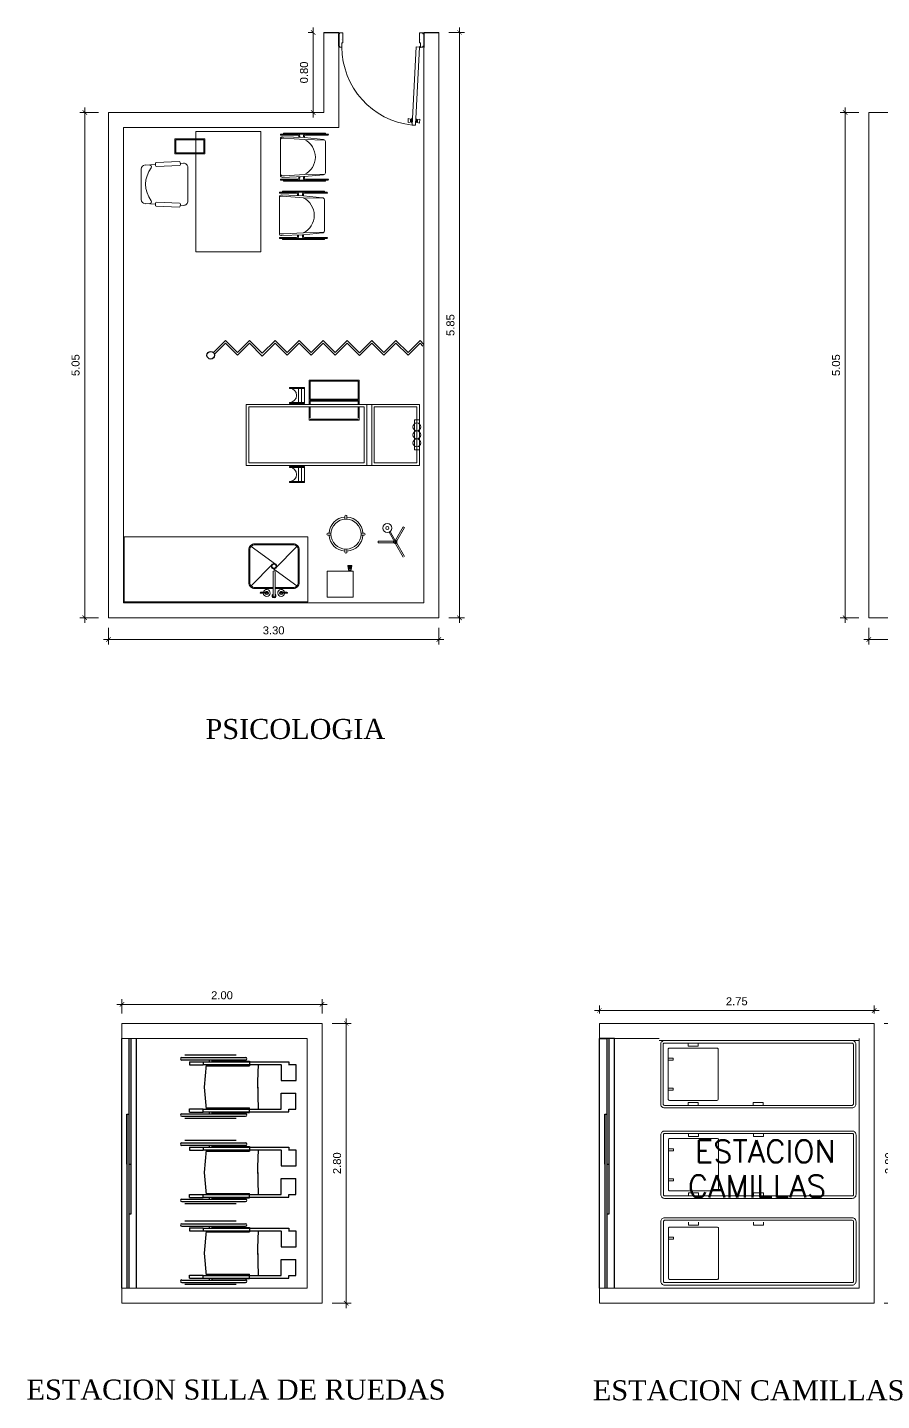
# Model space of a CAD drawing. Header units: metres. Extents: x 250.9 to 296.3, y -151.6 to -124.3.
# Drawn here: x 274.69 to 283.23, y -137.98 to -124.26 of the extents above; entities that cross this region are included whole.
import ezdxf
from ezdxf.enums import TextEntityAlignment as Align

# ---------------------------------------------------------------- set-up
doc = ezdxf.new("R2010")
doc.units = ezdxf.units.M
doc.header["$MEASUREMENT"] = 0
doc.linetypes.add('HIDDEN', pattern=[0.375, 0.25, -0.125])
for name, color, linetype, lineweight in [('HATCH', 8, 'Continuous', 9), ('MUROS', 2, 'Continuous', 20), ('PROY', 5, 'HIDDEN', 13), ('PUERTAS', 97, 'Continuous', 13), ('TEXT', 7, 'Continuous', 18)]:
    doc.layers.add(name, color=color, linetype=linetype, lineweight=lineweight)
doc.styles.add('TEXTOS', font='romans.shx')
doc.styles.add('UNO', font='arial.ttf')
doc.dimstyles.new('EN 50', dxfattribs={"dimtxt": 0.08, "dimasz": 0.045, "dimexe": 0.05, "dimexo": 0.1, "dimgap": 0.05, "dimtad": 1, "dimlfac": -1, "dimzin": 1, "dimdsep": 46, "dimtxsty": 'UNO', "dimblk": 'ARCHTICK', "dimcen": 0.5, "dimdle": 0.05, "dimclrd": 1, "dimclre": 1, "dimclrt": 7, "dimazin": 0, "dimtm": 1e-09, "dimtfac": 1, "dimtix": 1, "dimtmove": 0, "dimatfit": 0, "dimldrblk": 'ARCHTICK', "dimfxl": 1, "dimtolj": 2, "dimlwd": 13, "dimlwe": 13, "dimarcsym": 0})

# ---------------------------------------------------------------- blocks, each defined once
blk = doc.blocks.new('_ArchTick')
at = {"color": 0, "linetype": 'ByBlock', "const_width": 0.15}
blk.add_lwpolyline([(-0.5, -0.5), (0.5, 0.5)], dxfattribs=at)
blk = doc.blocks.new('*D28')
at = {"color": 1, "lineweight": 13, "transparency": 16777216}
for p, q in [((280.408, -134.11), (280.408, -134.031)), ((283.154, -134.11), (283.154, -134.031)), ((280.358, -134.081), (283.204, -134.081))]:
    blk.add_line(p, q, dxfattribs=at)
at = {"layer": 'Defpoints', "color": 0, "transparency": 16777216}
for p in [(283.154, -134.081), (280.408, -134.21), (283.154, -134.21)]:
    blk.add_point(p, dxfattribs=at)
at = {"color": 1, "lineweight": 13, "transparency": 16777216, "xscale": 0.045, "yscale": 0.045, "zscale": 0.045, "rotation": 180}
blk.add_blockref('_ArchTick', (280.408, -134.081), dxfattribs=at)
at = {"color": 1, "lineweight": 13, "transparency": 16777216, "xscale": 0.045, "yscale": 0.045, "zscale": 0.045}
blk.add_blockref('_ArchTick', (283.154, -134.081), dxfattribs=at)
at = {"color": 7, "transparency": 16777216, "insert": (281.781, -133.99), "char_height": 0.08, "attachment_point": 5, "style": 'UNO'}
blk.add_mtext('\\A2;2.75', dxfattribs=at)
blk = doc.blocks.new('*D29')
at = {"color": 1, "lineweight": 13, "transparency": 16777216}
for p, q in [((283.395, -137.057), (283.395, -134.16)), ((283.254, -134.21), (283.445, -134.21)), ((283.254, -137.007), (283.445, -137.007))]:
    blk.add_line(p, q, dxfattribs=at)
at = {"layer": 'Defpoints', "color": 0, "transparency": 16777216}
for p in [(283.154, -134.21), (283.395, -134.21), (283.154, -137.007)]:
    blk.add_point(p, dxfattribs=at)
at = {"color": 1, "lineweight": 13, "transparency": 16777216, "xscale": 0.045, "yscale": 0.045, "zscale": 0.045}
for p, rotation in [((283.395, -134.21), 90), ((283.395, -137.007), 270)]:
    blk.add_blockref('_ArchTick', p, dxfattribs=dict(at, rotation=rotation))
at = {"color": 7, "transparency": 16777216, "insert": (283.304, -135.608), "char_height": 0.08, "attachment_point": 5, "rotation": 90, "style": 'UNO'}
blk.add_mtext('\\A2;2.80', dxfattribs=at)
blk = doc.blocks.new('*D30')
at = {"color": 1, "lineweight": 13, "transparency": 16777216}
for p, q in [((277.878, -137.057), (277.878, -134.16)), ((277.737, -134.21), (277.928, -134.21)), ((277.737, -137.007), (277.928, -137.007))]:
    blk.add_line(p, q, dxfattribs=at)
at = {"layer": 'Defpoints', "color": 0, "transparency": 16777216}
for p in [(277.637, -134.21), (277.878, -134.21), (277.637, -137.007)]:
    blk.add_point(p, dxfattribs=at)
at = {"color": 1, "lineweight": 13, "transparency": 16777216, "xscale": 0.045, "yscale": 0.045, "zscale": 0.045}
for p, rotation in [((277.878, -134.21), 90), ((277.878, -137.007), 270)]:
    blk.add_blockref('_ArchTick', p, dxfattribs=dict(at, rotation=rotation))
at = {"color": 7, "transparency": 16777216, "insert": (277.787, -135.608), "char_height": 0.08, "attachment_point": 5, "rotation": 90, "style": 'UNO'}
blk.add_mtext('\\A2;2.80', dxfattribs=at)
blk = doc.blocks.new('GILÑF')
for p, q in [((-0.758, 0.294), (-0.121, 0.294)), ((-0.727, 0.321), (-0.215, 0.321)), ((-0.758, 0.269), (-0.121, 0.269)), ((-0.682, 0.252), (-0.682, 0.221)), ((-0.682, 0.252), (-0.545, 0.252)), ((-0.682, 0.221), (-0.545, 0.221)), ((-0.545, 0.252), (-0.545, 0.221)), ((-0.545, 0.249), (-0.081, 0.249)), ((-0.545, 0.224), (-0.081, 0.224)), ((-0.513, 0.224), (-0.533, -0.002)), ((-0.514, 0.212), (-0.081, 0.212)), ((-0.483, 0.269), (-0.483, 0.249)), ((-0.458, 0.269), (-0.458, 0.249)), ((-0.458, 0.256), (-0.081, 0.256)), ((-0.081, 0.256), (-0.081, 0.212)), ((-0.081, 0.249), (0.312, 0.249)), ((-0.081, 0.224), (0.232, 0.224)), ((0.005, 0.224), (-0.001, 0.054)), ((0.234, 0.224), (0.234, 0.064)), ((0.31, 0.224), (0.382, 0.224)), ((0.312, 0.249), (0.312, 0.224)), ((0.382, 0.224), (0.382, 0.064)), ((-0.001, 0.054), (0.001, -0.054)), ((-0.001, 0.054), (-0.001, 0.054)), ((-0.001, 0.054), (0.005, -0.224)), ((0.234, 0.082), (0.234, 0.064)), ((0.234, 0.064), (0.384, 0.064)), ((0.382, 0.087), (0.382, 0.064)), ((-0.533, -0.002), (-0.513, -0.224)), ((0.234, -0.224), (0.234, -0.064)), ((0.234, -0.064), (0.382, -0.064)), ((0.234, -0.078), (0.234, -0.064)), ((0.382, -0.224), (0.382, -0.064)), ((0.382, -0.082), (0.382, -0.064)), ((-0.758, -0.269), (-0.346, -0.269)), ((-0.758, -0.269), (-0.121, -0.269)), ((-0.682, -0.221), (-0.545, -0.221)), ((-0.682, -0.252), (-0.682, -0.221)), ((-0.682, -0.252), (-0.545, -0.252)), ((-0.545, -0.252), (-0.545, -0.221)), ((-0.545, -0.224), (-0.081, -0.224)), ((-0.545, -0.249), (-0.081, -0.249)), ((-0.514, -0.211), (-0.081, -0.211)), ((-0.483, -0.249), (-0.483, -0.269)), ((-0.458, -0.249), (-0.458, -0.269)), ((-0.458, -0.255), (-0.081, -0.255)), ((-0.382, -0.255), (-0.381, -0.255)), ((-0.081, -0.255), (-0.081, -0.211)), ((-0.081, -0.224), (0.234, -0.224)), ((-0.081, -0.249), (0.312, -0.249)), ((0.312, -0.224), (0.382, -0.224)), ((0.312, -0.249), (0.312, -0.224)), ((-0.758, -0.294), (-0.183, -0.294)), ((-0.758, -0.294), (-0.121, -0.294)), ((-0.727, -0.312), (-0.215, -0.312))]:
    blk.add_line(p, q)
for centre, start, end in [((-0.758, 0.281), 90, 270), ((-0.758, 0.281), 90, 270), ((-0.121, 0.281), 270, 90), ((-0.758, -0.281), 90, 270), ((-0.758, -0.281), 90, 270), ((-0.121, -0.281), 270, 90)]:
    blk.add_arc(centre, 0.0125, start, end)
blk = doc.blocks.new('*D32')
at = {"color": 1, "lineweight": 13, "transparency": 16777216}
for p, q in [((277.687, -134.02), (275.587, -134.02)), ((275.637, -134.11), (275.637, -133.97)), ((277.637, -134.11), (277.637, -133.97))]:
    blk.add_line(p, q, dxfattribs=at)
at = {"layer": 'Defpoints', "color": 0, "transparency": 16777216}
for p in [(275.637, -134.02), (275.637, -134.21), (277.637, -134.21)]:
    blk.add_point(p, dxfattribs=at)
at = {"color": 1, "lineweight": 13, "transparency": 16777216, "xscale": 0.045, "yscale": 0.045, "zscale": 0.045, "rotation": 180}
blk.add_blockref('_ArchTick', (275.637, -134.02), dxfattribs=at)
at = {"color": 1, "lineweight": 13, "transparency": 16777216, "xscale": 0.045, "yscale": 0.045, "zscale": 0.045}
blk.add_blockref('_ArchTick', (277.637, -134.02), dxfattribs=at)
at = {"color": 7, "transparency": 16777216, "insert": (276.637, -133.93), "char_height": 0.08, "attachment_point": 5, "style": 'UNO'}
blk.add_mtext('\\A2;2.00', dxfattribs=at)
blk = doc.blocks.new('TARJA')
for p, q in [((-0.014, -0.022), (-0.227, 0.194)), ((0.23, 0.196), (-0.014, 0.018)), ((0.232, -0.198), (0.019, 0.018)), ((0.019, -0.022), (-0.225, -0.2)), ((-0.008, -0.3), (-0.008, -0.06)), ((0.012, -0.3), (0.012, -0.06)), ((-0.134, -0.27), (-0.134, -0.273)), ((-0.134, -0.273), (-0.054, -0.273)), ((-0.127, -0.263), (-0.055, -0.263)), ((0.139, -0.273), (0.058, -0.273)), ((0.132, -0.263), (0.059, -0.263)), ((0.139, -0.27), (0.139, -0.273))]:
    blk.add_line(p, q)
for points in [[(0.012, -0.225), (0.194, -0.225, 0.414214), (0.254, -0.165), (0.254, 0.161, 0.414214), (0.194, 0.221), (-0.19, 0.221, 0.414214), (-0.25, 0.161), (-0.25, -0.165, 0.414214), (-0.19, -0.225), (-0.007, -0.225)], [(0.012, -0.215), (0.194, -0.215, 0.414214), (0.244, -0.165), (0.244, 0.161, 0.414214), (0.194, 0.211), (-0.19, 0.211, 0.414214), (-0.24, 0.161), (-0.24, -0.165, 0.414214), (-0.19, -0.215), (-0.007, -0.215)]]:
    blk.add_lwpolyline(points, format="xyb")
for radius in [0.026, 0.021]:
    blk.add_circle((0.002, -0.002), radius)
for centre, radius, start, end in [((0.002, -0.06), 0.01, 0, 180), ((-0.127, -0.27), 0.00711, 89.9822, 179.9822), ((-0.07, -0.27), 0.0345, 185.2545, 168.7617), ((-0.07, -0.27), 0.0167, 190.9013, 156.3336), ((0.075, -0.27), 0.0345, 11.2383, 354.7455), ((0.075, -0.27), 0.0167, 23.6664, 349.0987), ((0.132, -0.27), 0.00711, 0.0178, 90.0178), ((0.002, -0.3), 0.02, 120, 60), ((0.002, -0.3), 0.01, 180, 0)]:
    blk.add_arc(centre, radius, start, end)
blk = doc.blocks.new('CESTO')
for points in [[(-0.077, 0.159), (0.073, 0.159), (0.073, -0.141), (-0.077, -0.141)], [(-0.067, 0.149), (0.063, 0.149), (0.063, -0.131), (-0.067, -0.131)]]:
    blk.add_lwpolyline(points, close=True)
blk = doc.blocks.new('gkgk')
for p, q in [((-0.037, 0.806), (-0.039, 0.766)), ((-0.015, 0.77), (-0.039, 0.766)), ((-0.013, 0.8), (-0.037, 0.806)), ((-0.035, 0.002), (0.008, 0.83)), ((-0.014, 0.776), (-0.015, 0.77)), ((-0.014, 0.776), (-0.013, 0.794)), ((-0.01, 0.776), (-0.014, 0.776)), ((-0.013, 0.794), (-0.013, 0.8)), ((-0.009, 0.793), (-0.013, 0.794)), ((-0.01, 0.776), (-0.009, 0.793)), ((-0.01, 0.776), (-0.01, 0.773)), ((-0.006, 0.773), (-0.01, 0.773)), ((-0.009, 0.793), (-0.009, 0.796)), ((-0.005, 0.796), (-0.009, 0.796)), ((-0.006, 0.773), (-0.007, 0.77)), ((-0.003, 0.77), (-0.007, 0.77)), ((-0.006, 0.773), (-0.005, 0.796)), ((-0.001, 0.798), (-0.005, 0.799)), ((-0.005, 0.796), (-0.005, 0.799)), ((-0.003, 0.77), (-0.001, 0.798)), ((0.003, 0.758), (-0.003, 0.77)), ((0.006, 0.81), (-0.001, 0.798)), ((0.043, 0.828), (0, 0)), ((0.003, 0.758), (0.006, 0.81)), ((0.005, 0.758), (0.003, 0.758)), ((0.007, 0.81), (0.006, 0.81)), ((0.008, 0.83), (0.043, 0.828)), ((0.04, 0.756), (0.041, 0.756)), ((0.041, 0.756), (0.044, 0.808)), ((0.041, 0.782), (0.041, 0.782)), ((0.041, 0.782), (0.041, 0.782)), ((0.041, 0.756), (0.048, 0.767)), ((0.042, 0.808), (0.044, 0.808)), ((0.044, 0.808), (0.05, 0.796)), ((0.048, 0.767), (0.05, 0.796)), ((0.048, 0.767), (0.052, 0.767)), ((0.05, 0.796), (0.054, 0.796)), ((0.052, 0.77), (0.053, 0.792)), ((0.052, 0.77), (0.056, 0.77)), ((0.052, 0.77), (0.052, 0.767)), ((0.053, 0.792), (0.054, 0.796)), ((0.053, 0.792), (0.057, 0.792)), ((0.056, 0.772), (0.057, 0.79)), ((0.056, 0.772), (0.06, 0.772)), ((0.056, 0.772), (0.056, 0.77)), ((0.057, 0.79), (0.057, 0.792)), ((0.057, 0.79), (0.061, 0.79)), ((0.06, 0.772), (0.061, 0.79)), ((0.06, 0.772), (0.06, 0.766)), ((0.06, 0.766), (0.084, 0.76)), ((0.061, 0.79), (0.062, 0.796)), ((0.062, 0.796), (0.086, 0.799)), ((0.086, 0.799), (0.084, 0.76)), ((-0.07, 0.002), (-0.045, 0.002)), ((-0.07, 0.002), (-0.07, -0.008)), ((-0.045, 0.002), (-0.045, -0.043)), ((-0.035, 0.002), (0, 0)), ((0.785, 0.002), (0.785, -0.043)), ((0.81, 0.002), (0.785, 0.002)), ((0.81, 0.002), (0.81, -0.008)), ((-0.08, -0.008), (-0.08, -0.138)), ((-0.08, -0.008), (-0.07, -0.008)), ((-0.08, -0.138), (-0.07, -0.138)), ((-0.07, -0.138), (-0.07, -0.148)), ((-0.035, -0.043), (-0.045, -0.043)), ((-0.045, -0.073), (-0.045, -0.073)), ((-0.045, -0.073), (-0.045, -0.073)), ((-0.035, -0.043), (-0.035, -0.148)), ((-0.035, -0.148), (-0.035, -0.043)), ((0.775, -0.043), (0.775, -0.148)), ((0.775, -0.148), (0.775, -0.043)), ((0.775, -0.043), (0.785, -0.043)), ((0.785, -0.073), (0.785, -0.073)), ((0.785, -0.073), (0.785, -0.073)), ((0.82, -0.008), (0.81, -0.008)), ((0.82, -0.138), (0.81, -0.138)), ((0.81, -0.138), (0.81, -0.148)), ((0.82, -0.008), (0.82, -0.138)), ((-0.07, -0.148), (-0.035, -0.148)), ((0.81, -0.148), (0.775, -0.148))]:
    blk.add_line(p, q)
at = {"ltscale": 0.25}
blk.add_circle((-0.04, 0.002), 0.005, dxfattribs=at)
blk.add_arc((-0.045, 0.002), 0.83, 360, 83.893)
blk = doc.blocks.new('*D45')
at = {"color": 1, "lineweight": 13, "transparency": 16777216}
for p, q in [((275.503, -130.257), (275.503, -130.424)), ((278.803, -130.257), (278.803, -130.424)), ((275.453, -130.374), (278.853, -130.374))]:
    blk.add_line(p, q, dxfattribs=at)
at = {"layer": 'Defpoints', "color": 0, "transparency": 16777216}
for p in [(275.503, -130.157), (278.803, -130.157), (278.803, -130.374)]:
    blk.add_point(p, dxfattribs=at)
at = {"color": 1, "lineweight": 13, "transparency": 16777216, "xscale": 0.045, "yscale": 0.045, "zscale": 0.045, "rotation": 180}
blk.add_blockref('_ArchTick', (275.503, -130.374), dxfattribs=at)
at = {"color": 1, "lineweight": 13, "transparency": 16777216, "xscale": 0.045, "yscale": 0.045, "zscale": 0.045}
blk.add_blockref('_ArchTick', (278.803, -130.374), dxfattribs=at)
at = {"color": 7, "transparency": 16777216, "insert": (277.153, -130.283), "char_height": 0.08, "attachment_point": 5, "style": 'UNO'}
blk.add_mtext('\\A2;3.30', dxfattribs=at)
blk = doc.blocks.new('*D46')
at = {"color": 1, "lineweight": 13, "transparency": 16777216}
for p, q in [((275.403, -125.107), (275.215, -125.107)), ((275.265, -130.207), (275.265, -125.057)), ((275.403, -130.157), (275.215, -130.157))]:
    blk.add_line(p, q, dxfattribs=at)
at = {"layer": 'Defpoints', "color": 0, "transparency": 16777216}
for p in [(275.265, -125.107), (275.503, -125.107), (275.503, -130.157)]:
    blk.add_point(p, dxfattribs=at)
at = {"color": 1, "lineweight": 13, "transparency": 16777216, "xscale": 0.045, "yscale": 0.045, "zscale": 0.045}
for p, rotation in [((275.265, -125.107), 90), ((275.265, -130.157), 270)]:
    blk.add_blockref('_ArchTick', p, dxfattribs=dict(at, rotation=rotation))
at = {"color": 7, "transparency": 16777216, "insert": (275.174, -127.632), "char_height": 0.08, "attachment_point": 5, "rotation": 90, "style": 'UNO'}
blk.add_mtext('\\A2;5.05', dxfattribs=at)
blk = doc.blocks.new('*D47')
at = {"color": 1, "lineweight": 13, "transparency": 16777216}
for p, q in [((277.553, -124.307), (277.498, -124.307)), ((277.548, -125.157), (277.548, -124.257)), ((277.553, -125.107), (277.498, -125.107))]:
    blk.add_line(p, q, dxfattribs=at)
at = {"layer": 'Defpoints', "color": 0, "transparency": 16777216}
for p in [(277.548, -124.307), (277.653, -124.307), (277.653, -125.107)]:
    blk.add_point(p, dxfattribs=at)
at = {"color": 1, "lineweight": 13, "transparency": 16777216, "xscale": 0.045, "yscale": 0.045, "zscale": 0.045}
for p, rotation in [((277.548, -124.307), 90), ((277.548, -125.107), 270)]:
    blk.add_blockref('_ArchTick', p, dxfattribs=dict(at, rotation=rotation))
at = {"color": 7, "transparency": 16777216, "insert": (277.457, -124.707), "char_height": 0.08, "attachment_point": 5, "rotation": 90, "style": 'UNO'}
blk.add_mtext('\\A2;0.80', dxfattribs=at)
blk = doc.blocks.new('*D48')
at = {"color": 1, "lineweight": 13, "transparency": 16777216}
for p, q in [((278.903, -124.307), (279.061, -124.307)), ((279.011, -124.257), (279.011, -130.207)), ((278.903, -130.157), (279.061, -130.157))]:
    blk.add_line(p, q, dxfattribs=at)
at = {"layer": 'Defpoints', "color": 0, "transparency": 16777216}
for p in [(278.803, -124.307), (278.803, -130.157), (279.011, -130.157)]:
    blk.add_point(p, dxfattribs=at)
at = {"color": 1, "lineweight": 13, "transparency": 16777216, "xscale": 0.045, "yscale": 0.045, "zscale": 0.045}
for p, rotation in [((279.011, -124.307), 90), ((279.011, -130.157), 270)]:
    blk.add_blockref('_ArchTick', p, dxfattribs=dict(at, rotation=rotation))
at = {"color": 7, "transparency": 16777216, "insert": (278.92, -127.232), "char_height": 0.08, "attachment_point": 5, "rotation": 90, "style": 'UNO'}
blk.add_mtext('\\A2;5.85', dxfattribs=at)
blk = doc.blocks.new('*D49')
at = {"color": 1, "lineweight": 13, "transparency": 16777216}
for p, q in [((283.101, -130.257), (283.101, -130.424)), ((286.401, -130.257), (286.401, -130.424)), ((283.051, -130.374), (286.451, -130.374))]:
    blk.add_line(p, q, dxfattribs=at)
at = {"layer": 'Defpoints', "color": 0, "transparency": 16777216}
for p in [(283.101, -130.157), (286.401, -130.157), (286.401, -130.374)]:
    blk.add_point(p, dxfattribs=at)
at = {"color": 1, "lineweight": 13, "transparency": 16777216, "xscale": 0.045, "yscale": 0.045, "zscale": 0.045, "rotation": 180}
blk.add_blockref('_ArchTick', (283.101, -130.374), dxfattribs=at)
at = {"color": 1, "lineweight": 13, "transparency": 16777216, "xscale": 0.045, "yscale": 0.045, "zscale": 0.045}
blk.add_blockref('_ArchTick', (286.401, -130.374), dxfattribs=at)
at = {"color": 7, "transparency": 16777216, "insert": (284.751, -130.283), "char_height": 0.08, "attachment_point": 5, "style": 'UNO'}
blk.add_mtext('\\A2;3.30', dxfattribs=at)
blk = doc.blocks.new('*D50')
at = {"color": 1, "lineweight": 13, "transparency": 16777216}
for p, q in [((283.001, -125.107), (282.814, -125.107)), ((282.864, -130.207), (282.864, -125.057)), ((283.001, -130.157), (282.814, -130.157))]:
    blk.add_line(p, q, dxfattribs=at)
at = {"layer": 'Defpoints', "color": 0, "transparency": 16777216}
for p in [(282.864, -125.107), (283.101, -125.107), (283.101, -130.157)]:
    blk.add_point(p, dxfattribs=at)
at = {"color": 1, "lineweight": 13, "transparency": 16777216, "xscale": 0.045, "yscale": 0.045, "zscale": 0.045}
for p, rotation in [((282.864, -125.107), 90), ((282.864, -130.157), 270)]:
    blk.add_blockref('_ArchTick', p, dxfattribs=dict(at, rotation=rotation))
at = {"color": 7, "transparency": 16777216, "insert": (282.773, -127.632), "char_height": 0.08, "attachment_point": 5, "rotation": 90, "style": 'UNO'}
blk.add_mtext('\\A2;5.05', dxfattribs=at)

msp = doc.modelspace()

# ---------------------------------------------------------------- linework, layer by layer
for p, q in [((277.653, -124.307), (277.803, -124.307)), ((277.803, -124.307), (277.803, -124.457)), ((278.653, -124.307), (278.803, -124.307)), ((278.653, -124.307), (278.653, -124.457)), ((275.635, -136.857), (275.635, -134.36)), ((275.707, -134.36), (275.707, -136.857)), ((275.727, -134.36), (275.727, -136.117)), ((275.782, -136.857), (275.782, -134.36)), ((280.408, -136.857), (280.408, -134.36)), ((280.558, -134.36), (280.408, -134.36)), ((280.408, -134.36), (280.483, -134.36)), ((280.483, -134.36), (280.483, -136.857)), ((280.503, -134.36), (280.503, -136.117)), ((280.558, -136.857), (280.558, -134.36)), ((275.687, -135.117), (275.687, -136.857)), ((275.687, -135.617), (275.687, -135.117)), ((275.687, -135.117), (275.707, -135.117)), ((280.463, -135.117), (280.463, -136.857)), ((280.463, -135.617), (280.463, -135.117)), ((280.463, -135.117), (280.483, -135.117)), ((275.707, -135.617), (275.727, -135.617)), ((275.727, -135.617), (275.727, -136.117)), ((280.483, -135.617), (280.503, -135.617)), ((280.503, -135.617), (280.503, -136.117)), ((275.727, -136.117), (275.707, -136.117)), ((280.503, -136.117), (280.483, -136.117))]:
    msp.add_line(p, q)
msp.add_circle((276.525, -127.533), 0.038)
at = {"layer": 'HATCH'}
for p, q in [((277.221, -125.378), (277.221, -125.37)), ((277.221, -125.378), (277.221, -125.389)), ((277.221, -125.719), (277.221, -125.383)), ((277.233, -125.323), (277.225, -125.323)), ((277.233, -125.333), (277.225, -125.333)), ((277.394, -125.323), (277.233, -125.323)), ((277.394, -125.333), (277.233, -125.333)), ((277.254, -125.363), (277.241, -125.363)), ((277.461, -125.358), (277.242, -125.35)), ((277.671, -125.313), (277.251, -125.313)), ((277.251, -125.323), (277.251, -125.313)), ((277.254, -125.363), (277.461, -125.378)), ((277.473, -125.323), (277.376, -125.323)), ((277.404, -125.356), (277.404, -125.343)), ((277.451, -125.323), (277.414, -125.323)), ((277.414, -125.356), (277.414, -125.343)), ((277.451, -125.323), (277.473, -125.323)), ((277.461, -125.323), (277.451, -125.323)), ((277.451, -125.343), (277.451, -125.358)), ((277.461, -125.323), (277.482, -125.323)), ((277.461, -125.343), (277.461, -125.358)), ((277.461, -125.358), (277.461, -125.343)), ((277.652, -125.377), (277.461, -125.358)), ((277.461, -125.378), (277.665, -125.383)), ((277.688, -125.323), (277.471, -125.323)), ((277.671, -125.333), (277.471, -125.333)), ((277.471, -125.333), (277.488, -125.333)), ((277.482, -125.323), (277.696, -125.323)), ((277.488, -125.333), (277.671, -125.333)), ((277.671, -125.323), (277.671, -125.313)), ((277.671, -125.333), (277.688, -125.333)), ((277.671, -125.709), (277.671, -125.397)), ((277.688, -125.323), (277.696, -125.323)), ((277.688, -125.333), (277.696, -125.333)), ((275.829, -125.674), (275.829, -125.976)), ((275.87, -125.632), (275.971, -125.627)), ((275.971, -125.617), (275.972, -125.637)), ((275.98, -125.607), (276.21, -125.596)), ((275.982, -125.647), (276.212, -125.636)), ((276.22, -125.606), (276.221, -125.626)), ((276.221, -125.616), (276.252, -125.615)), ((276.297, -125.657), (276.297, -125.993)), ((277.221, -125.71), (277.221, -125.71)), ((277.221, -125.728), (277.221, -125.71)), ((277.221, -125.728), (277.221, -125.736)), ((277.232, -125.773), (277.225, -125.773)), ((277.232, -125.783), (277.225, -125.783)), ((277.394, -125.773), (277.232, -125.773)), ((277.232, -125.773), (277.394, -125.773)), ((277.232, -125.773), (277.232, -125.773)), ((277.394, -125.783), (277.232, -125.783)), ((277.232, -125.783), (277.232, -125.783)), ((277.251, -125.783), (277.232, -125.783)), ((277.25, -125.739), (277.241, -125.739)), ((277.451, -125.748), (277.242, -125.756)), ((277.25, -125.739), (277.261, -125.739)), ((277.251, -125.793), (277.251, -125.783)), ((277.251, -125.793), (277.251, -125.783)), ((277.251, -125.793), (277.251, -125.783)), ((277.251, -125.783), (277.281, -125.783)), ((277.251, -125.793), (277.251, -125.783)), ((277.251, -125.793), (277.251, -125.783)), ((277.671, -125.793), (277.251, -125.793)), ((277.251, -125.793), (277.671, -125.793)), ((277.261, -125.739), (277.461, -125.728)), ((277.471, -125.783), (277.394, -125.783)), ((277.404, -125.75), (277.404, -125.763)), ((277.414, -125.75), (277.414, -125.763)), ((277.414, -125.773), (277.414, -125.773)), ((277.451, -125.748), (277.461, -125.748)), ((277.451, -125.748), (277.451, -125.763)), ((277.665, -125.723), (277.461, -125.728)), ((277.461, -125.728), (277.461, -125.728)), ((277.652, -125.729), (277.461, -125.748)), ((277.461, -125.763), (277.461, -125.748)), ((277.461, -125.763), (277.461, -125.748)), ((277.471, -125.773), (277.688, -125.773)), ((277.689, -125.773), (277.471, -125.773)), ((277.471, -125.783), (277.688, -125.783)), ((277.671, -125.783), (277.641, -125.783)), ((277.652, -125.729), (277.652, -125.729)), ((277.671, -125.793), (277.671, -125.783)), ((277.671, -125.793), (277.671, -125.783)), ((277.671, -125.783), (277.688, -125.783)), ((277.671, -125.793), (277.671, -125.783)), ((277.671, -125.793), (277.671, -125.783)), ((277.671, -125.793), (277.671, -125.783)), ((277.688, -125.773), (277.685, -125.773)), ((277.687, -125.783), (277.696, -125.783)), ((277.687, -125.783), (277.688, -125.783)), ((277.689, -125.773), (277.692, -125.773)), ((277.692, -125.773), (277.696, -125.773)), ((277.21, -125.96), (277.21, -125.951)), ((277.21, -125.96), (277.21, -125.97)), ((277.21, -126.301), (277.21, -125.965)), ((277.222, -125.905), (277.214, -125.905)), ((277.222, -125.915), (277.214, -125.915)), ((277.383, -125.905), (277.222, -125.905)), ((277.383, -125.915), (277.222, -125.915)), ((277.243, -125.945), (277.23, -125.945)), ((277.45, -125.94), (277.231, -125.931)), ((277.66, -125.895), (277.24, -125.895)), ((277.24, -125.905), (277.24, -125.895)), ((277.243, -125.945), (277.45, -125.96)), ((277.462, -125.905), (277.365, -125.905)), ((277.393, -125.938), (277.393, -125.925)), ((277.44, -125.905), (277.403, -125.905)), ((277.403, -125.938), (277.403, -125.925)), ((277.44, -125.905), (277.462, -125.905)), ((277.45, -125.905), (277.44, -125.905)), ((277.44, -125.925), (277.44, -125.939)), ((277.45, -125.905), (277.471, -125.905)), ((277.45, -125.925), (277.45, -125.94)), ((277.45, -125.94), (277.45, -125.925)), ((277.641, -125.959), (277.45, -125.94)), ((277.45, -125.96), (277.654, -125.965)), ((277.677, -125.905), (277.46, -125.905)), ((277.66, -125.915), (277.46, -125.915)), ((277.46, -125.915), (277.477, -125.915)), ((277.471, -125.905), (277.685, -125.905)), ((277.477, -125.915), (277.66, -125.915)), ((277.66, -125.905), (277.66, -125.895)), ((277.66, -125.915), (277.677, -125.915)), ((277.677, -125.905), (277.685, -125.905)), ((277.677, -125.915), (277.685, -125.915)), ((275.87, -126.018), (275.971, -126.023)), ((275.971, -126.033), (275.972, -126.013)), ((275.98, -126.043), (276.21, -126.054)), ((275.982, -126.003), (276.212, -126.014)), ((276.22, -126.044), (276.221, -126.024)), ((276.221, -126.034), (276.252, -126.036)), ((277.66, -126.291), (277.66, -125.979)), ((277.21, -126.292), (277.21, -126.292)), ((277.21, -126.31), (277.21, -126.292)), ((277.21, -126.31), (277.21, -126.318)), ((277.221, -126.355), (277.214, -126.355)), ((277.221, -126.365), (277.214, -126.365)), ((277.383, -126.355), (277.221, -126.355)), ((277.221, -126.355), (277.383, -126.355)), ((277.221, -126.355), (277.221, -126.355)), ((277.383, -126.365), (277.221, -126.365)), ((277.221, -126.365), (277.221, -126.365)), ((277.24, -126.365), (277.221, -126.365)), ((277.239, -126.321), (277.23, -126.321)), ((277.44, -126.33), (277.231, -126.338)), ((277.239, -126.321), (277.25, -126.321)), ((277.24, -126.375), (277.24, -126.365)), ((277.24, -126.375), (277.24, -126.365)), ((277.24, -126.375), (277.24, -126.365)), ((277.24, -126.365), (277.27, -126.365)), ((277.24, -126.375), (277.24, -126.365)), ((277.24, -126.375), (277.24, -126.365)), ((277.66, -126.375), (277.24, -126.375)), ((277.24, -126.375), (277.66, -126.375)), ((277.25, -126.321), (277.45, -126.31)), ((277.46, -126.365), (277.383, -126.365)), ((277.393, -126.332), (277.393, -126.345)), ((277.403, -126.331), (277.403, -126.345)), ((277.403, -126.355), (277.403, -126.355)), ((277.44, -126.33), (277.44, -126.345)), ((277.44, -126.33), (277.45, -126.33)), ((277.654, -126.304), (277.45, -126.31)), ((277.45, -126.31), (277.45, -126.31)), ((277.641, -126.311), (277.45, -126.33)), ((277.45, -126.345), (277.45, -126.33)), ((277.45, -126.345), (277.45, -126.33)), ((277.46, -126.355), (277.677, -126.355)), ((277.678, -126.355), (277.46, -126.355)), ((277.46, -126.365), (277.677, -126.365)), ((277.66, -126.365), (277.63, -126.365)), ((277.641, -126.311), (277.641, -126.311)), ((277.66, -126.375), (277.66, -126.365)), ((277.66, -126.375), (277.66, -126.365)), ((277.66, -126.365), (277.677, -126.365)), ((277.66, -126.375), (277.66, -126.365)), ((277.66, -126.375), (277.66, -126.365)), ((277.66, -126.375), (277.66, -126.365)), ((277.677, -126.355), (277.674, -126.355)), ((277.676, -126.365), (277.685, -126.365)), ((277.676, -126.365), (277.677, -126.365)), ((277.678, -126.355), (277.681, -126.355)), ((277.681, -126.355), (277.685, -126.355)), ((277.313, -127.854), (277.463, -127.854)), ((277.313, -127.854), (277.313, -127.864)), ((277.313, -127.864), (277.463, -127.864)), ((277.403, -128.004), (277.403, -127.864)), ((277.433, -128.004), (277.433, -127.864)), ((277.463, -128.014), (277.463, -127.854)), ((278.008, -127.783), (277.508, -127.783)), ((277.508, -127.783), (277.508, -128.025)), ((277.518, -127.793), (277.998, -127.793)), ((277.518, -127.793), (277.518, -127.973)), ((277.998, -127.793), (277.998, -127.973)), ((278.008, -128.023), (278.008, -127.783)), ((276.879, -128.634), (276.879, -128.024)), ((276.879, -128.024), (278.609, -128.024)), ((277.313, -128.004), (277.463, -128.004)), ((277.313, -128.004), (277.313, -128.014)), ((277.313, -128.014), (277.463, -128.014)), ((277.508, -127.983), (278.008, -127.983)), ((277.518, -127.973), (277.998, -127.973)), ((277.518, -127.993), (277.998, -127.993)), ((277.518, -127.993), (277.518, -128.025)), ((277.998, -127.993), (277.998, -128.023)), ((278.084, -128.024), (278.084, -128.633)), ((278.134, -128.024), (278.134, -128.633)), ((278.609, -128.024), (278.609, -128.634)), ((276.904, -128.609), (276.904, -128.049)), ((276.904, -128.049), (278.059, -128.049)), ((277.508, -128.183), (277.508, -128.044)), ((277.518, -128.044), (277.518, -128.157)), ((277.998, -128.044), (277.998, -128.157)), ((278.008, -128.183), (278.008, -128.044)), ((278.059, -128.049), (278.059, -128.609)), ((278.584, -128.049), (278.159, -128.049)), ((278.159, -128.049), (278.159, -128.609)), ((278.584, -128.609), (278.584, -128.049)), ((277.508, -128.183), (278.008, -128.183)), ((277.518, -128.173), (277.998, -128.173)), ((278.56, -128.18), (278.61, -128.18)), ((278.56, -128.48), (278.56, -128.18)), ((278.61, -128.18), (278.61, -128.48)), ((278.61, -128.48), (278.56, -128.48)), ((278.609, -128.634), (276.879, -128.634)), ((278.059, -128.609), (276.904, -128.609)), ((277.313, -128.644), (277.463, -128.644)), ((277.313, -128.654), (277.313, -128.644)), ((277.313, -128.654), (277.463, -128.654)), ((277.403, -128.654), (277.403, -128.794)), ((277.433, -128.654), (277.433, -128.794)), ((277.463, -128.644), (277.463, -128.804)), ((278.159, -128.609), (278.584, -128.609)), ((277.313, -128.794), (277.463, -128.794)), ((277.313, -128.804), (277.313, -128.794)), ((277.313, -128.804), (277.463, -128.804)), ((277.866, -129.141), (277.866, -129.171)), ((277.886, -129.171), (277.886, -129.141)), ((278.371, -129.381), (278.448, -129.248)), ((278.385, -129.389), (278.462, -129.256)), ((278.462, -129.256), (278.448, -129.248)), ((277.727, -129.311), (277.696, -129.311)), ((277.696, -129.331), (277.727, -129.331)), ((278.026, -129.311), (278.056, -129.311)), ((278.056, -129.331), (278.026, -129.331)), ((278.198, -129.392), (278.198, -129.408)), ((278.198, -129.392), (278.352, -129.392)), ((278.365, -129.402), (278.307, -129.301)), ((278.374, -129.397), (278.316, -129.296)), ((278.352, -129.392), (278.357, -129.389)), ((278.352, -129.392), (278.352, -129.408)), ((278.366, -129.384), (278.371, -129.381)), ((278.385, -129.389), (278.371, -129.381)), ((278.385, -129.389), (278.385, -129.411)), ((277.866, -129.501), (277.866, -129.471)), ((277.886, -129.471), (277.886, -129.501)), ((278.198, -129.408), (278.352, -129.408)), ((278.371, -129.419), (278.352, -129.408)), ((278.385, -129.411), (278.371, -129.419)), ((278.371, -129.419), (278.448, -129.552)), ((278.385, -129.411), (278.462, -129.544)), ((277.894, -129.637), (277.935, -129.637)), ((277.894, -129.642), (277.934, -129.642)), ((277.895, -129.647), (277.933, -129.647)), ((277.896, -129.652), (277.932, -129.652)), ((277.897, -129.657), (277.932, -129.657)), ((277.898, -129.662), (277.931, -129.662)), ((277.899, -129.667), (277.93, -129.667)), ((277.687, -129.692), (277.915, -129.692)), ((277.912, -129.682), (277.912, -129.692)), ((277.917, -129.682), (277.917, -129.692))]:
    msp.add_line(p, q, dxfattribs=at)
for points in [[(276.376, -126.499), (276.376, -125.297), (277.026, -125.297), (277.026, -126.499)], [(277.494, -129.347), (277.494, -129.997), (275.661, -129.997), (275.661, -129.347)], [(277.687, -129.952), (277.687, -129.692), (277.947, -129.692), (277.947, -129.952)]]:
    msp.add_lwpolyline(points, close=True, dxfattribs=at)
for points in [[(277.927, -129.678), (277.935, -129.639, 0.487928), (277.93, -129.633), (277.899, -129.633, 0.487928), (277.894, -129.639), (277.901, -129.678, 0.344151), (277.906, -129.682), (277.923, -129.682, 0.344151)], [(281.058, -135.055, -0.414214), (281.021, -135.017), (281.021, -134.42, -0.414214), (281.058, -134.382), (282.933, -134.382, -0.414214), (282.971, -134.42), (282.971, -135.017, -0.414214), (282.933, -135.055)], [(281.058, -135.03, -0.414214), (281.046, -135.017), (281.046, -134.42, -0.414214), (281.058, -134.407), (282.933, -134.407, -0.414214), (282.946, -134.42), (282.946, -135.017, -0.414214), (282.933, -135.03)], [(281.096, -134.967, 0.414214), (281.108, -134.98), (281.583, -134.98, 0.414214), (281.596, -134.967), (281.596, -134.47, 0.414214), (281.583, -134.457), (281.108, -134.457, 0.414214), (281.096, -134.47)], [(281.06, -135.959, -0.414214), (281.023, -135.921), (281.023, -135.324, -0.414214), (281.06, -135.286), (282.935, -135.286, -0.414214), (282.973, -135.324), (282.973, -135.921, -0.414214), (282.935, -135.959)], [(281.06, -135.934, -0.414214), (281.048, -135.921), (281.048, -135.324, -0.414214), (281.06, -135.311), (282.935, -135.311, -0.414214), (282.948, -135.324), (282.948, -135.921, -0.414214), (282.935, -135.934)], [(281.098, -135.871, 0.414214), (281.11, -135.884), (281.585, -135.884, 0.414214), (281.598, -135.871), (281.598, -135.374, 0.414214), (281.585, -135.361), (281.11, -135.361, 0.414214), (281.098, -135.374)], [(281.06, -136.826, -0.414214), (281.023, -136.788), (281.023, -136.191, -0.414214), (281.06, -136.153), (282.935, -136.153, -0.414214), (282.973, -136.191), (282.973, -136.788, -0.414214), (282.935, -136.826)], [(281.06, -136.801, -0.414214), (281.048, -136.788), (281.048, -136.191, -0.414214), (281.06, -136.178), (282.935, -136.178, -0.414214), (282.948, -136.191), (282.948, -136.788, -0.414214), (282.935, -136.801)], [(281.098, -136.757, 0.414214), (281.11, -136.769), (281.585, -136.769, 0.414214), (281.598, -136.757), (281.598, -136.259, 0.414214), (281.585, -136.247), (281.11, -136.247, 0.414214), (281.098, -136.259)]]:
    msp.add_lwpolyline(points, format="xyb", close=True, dxfattribs=at)
for points in [[(281.296, -134.407), (281.296, -134.437), (281.396, -134.437), (281.396, -134.407)], [(281.096, -134.558), (281.146, -134.558), (281.146, -134.578), (281.096, -134.578)], [(281.096, -134.858), (281.146, -134.858), (281.146, -134.878), (281.096, -134.878)], [(281.396, -135.03), (281.396, -135), (281.296, -135), (281.296, -135.03)], [(282.046, -135.03), (282.046, -135), (281.946, -135), (281.946, -135.03)], [(281.298, -135.311), (281.298, -135.341), (281.398, -135.341), (281.398, -135.311)], [(281.948, -135.311), (281.948, -135.341), (282.048, -135.341), (282.048, -135.311)], [(281.098, -135.463), (281.148, -135.463), (281.148, -135.483), (281.098, -135.483)], [(281.098, -135.763), (281.148, -135.763), (281.148, -135.783), (281.098, -135.783)], [(281.398, -135.934), (281.398, -135.904), (281.298, -135.904), (281.298, -135.934)], [(282.048, -135.934), (282.048, -135.904), (281.948, -135.904), (281.948, -135.934)], [(281.298, -136.197), (281.298, -136.227), (281.398, -136.227), (281.398, -136.197)], [(281.948, -136.197), (281.948, -136.227), (282.048, -136.227), (282.048, -136.197)], [(281.098, -136.348), (281.148, -136.348), (281.148, -136.368), (281.098, -136.368)]]:
    msp.add_lwpolyline(points, dxfattribs=at)
for centre, radius in [((277.226, -125.328), 0.005), ((277.696, -125.328), 0.005), ((277.226, -125.778), 0.005), ((277.696, -125.778), 0.005), ((277.215, -125.91), 0.005), ((277.685, -125.91), 0.005), ((277.215, -126.36), 0.005), ((277.685, -126.36), 0.005), ((278.584, -128.249), 0.0393), ((278.584, -128.329), 0.0393), ((278.584, -128.409), 0.0393), ((277.876, -129.321), 0.15), ((278.289, -129.26), 0.0448), ((278.289, -129.26), 0.016)]:
    msp.add_circle(centre, radius, dxfattribs=at)
for centre, radius, start, end in [((277.241, -125.37), 0.02, 85.2364, 180), ((277.241, -125.383), 0.02, 90, 180), ((277.394, -125.343), 0.02, 0, 90), ((277.394, -125.343), 0.01, 0, 90), ((277.471, -125.343), 0.02, 90, 180), ((277.471, -125.343), 0.01, 90, 180), ((277.376, -125.553), 0.194, 295.6954, 64.3046), ((277.651, -125.397), 0.02, 0, 87.2737), ((275.872, -125.674), 0.0425, 92.6026, 180), ((276.146, -125.825), 0.272, 142.675, 217.2182), ((275.912, -125.65), 0.02, 330.1097, 95.8735), ((275.981, -125.617), 0.01, 92.6026, 182.6026), ((275.982, -125.637), 0.01, 182.6026, 272.6026), ((276.21, -125.606), 0.01, 2.6026, 92.6026), ((276.211, -125.626), 0.01, 272.6026, 2.6026), ((276.254, -125.657), 0.0425, 0, 92.6026), ((277.241, -125.719), 0.02, 180, 270), ((277.241, -125.736), 0.02, 180, 274.7636), ((277.394, -125.763), 0.02, 270, 0), ((277.394, -125.763), 0.01, 270, 0), ((277.471, -125.763), 0.02, 180, 270), ((277.471, -125.763), 0.01, 180, 270), ((277.471, -125.763), 0.01, 180, 270), ((277.651, -125.709), 0.02, 272.7263, 0), ((277.23, -125.951), 0.02, 85.2364, 180), ((277.23, -125.965), 0.02, 90, 180), ((277.383, -125.925), 0.02, 0, 90), ((277.383, -125.925), 0.01, 0, 90), ((277.46, -125.925), 0.02, 90, 180), ((277.46, -125.925), 0.01, 90, 180), ((277.365, -126.135), 0.194, 295.6954, 64.3046), ((277.64, -125.979), 0.02, 0, 87.2737), ((275.872, -125.976), 0.0425, 180, 267.3974), ((275.912, -126), 0.02, 264.1265, 29.8903), ((275.981, -126.033), 0.01, 177.3974, 267.3974), ((275.982, -126.013), 0.01, 87.3974, 177.3974), ((276.21, -126.044), 0.01, 267.3974, 357.3974), ((276.211, -126.024), 0.01, 357.3974, 87.3974), ((276.254, -125.993), 0.0425, 267.3974, 0), ((277.23, -126.301), 0.02, 180, 270), ((277.23, -126.318), 0.02, 180, 274.7636), ((277.383, -126.345), 0.02, 270, 0), ((277.383, -126.345), 0.01, 270, 0), ((277.46, -126.345), 0.02, 180, 270), ((277.46, -126.345), 0.01, 180, 270), ((277.46, -126.345), 0.01, 180, 270), ((277.64, -126.291), 0.02, 272.7263, 0), ((277.313, -127.934), 0.07, 270.1612, 89.8388), ((277.313, -128.724), 0.07, 270.1612, 89.8388), ((277.876, -129.321), 0.17, 93.3723, 176.6277), ((277.876, -129.141), 0.01, 0, 180), ((277.876, -129.321), 0.17, 3.3723, 86.6277), ((277.696, -129.321), 0.01, 90, 270), ((277.876, -129.321), 0.17, 183.3723, 266.6277), ((277.876, -129.321), 0.17, 273.3723, 356.6277), ((278.056, -129.321), 0.01, 270, 90), ((278.37, -129.4), 0.0096, 152.231, 87.769), ((278.37, -129.4), 0.00512, 210, 30), ((277.876, -129.501), 0.01, 180, 0)]:
    msp.add_arc(centre, radius, start, end, dxfattribs=at)
at = {"layer": 'MUROS'}
for p, q in [((277.653, -124.307), (277.653, -125.107)), ((277.803, -124.307), (277.803, -125.257)), ((278.653, -130.007), (278.653, -124.307)), ((278.803, -130.157), (278.803, -124.307)), ((275.503, -125.107), (277.653, -125.107)), ((275.503, -130.157), (275.503, -125.107)), ((283.101, -125.107), (285.251, -125.107)), ((283.101, -130.157), (283.101, -125.107)), ((275.653, -125.257), (277.803, -125.257)), ((275.653, -130.007), (275.653, -125.257)), ((275.653, -130.007), (278.653, -130.007)), ((275.503, -130.157), (278.803, -130.157)), ((283.101, -130.157), (286.401, -130.157)), ((277.637, -134.21), (275.635, -134.21)), ((275.635, -134.21), (275.635, -134.36)), ((277.637, -134.21), (277.637, -137.007)), ((281.004, -134.21), (280.408, -134.21)), ((280.408, -134.21), (280.408, -134.36)), ((283.154, -134.21), (281.004, -134.21)), ((281.004, -134.21), (281.154, -134.21)), ((281.004, -134.21), (281.154, -134.21)), ((281.154, -134.21), (281.154, -134.21)), ((283.154, -134.21), (283.154, -137.007)), ((275.635, -134.36), (277.487, -134.36)), ((277.487, -134.36), (277.487, -136.857)), ((281.004, -134.36), (280.408, -134.36)), ((281.004, -134.382), (283.004, -134.382)), ((283.004, -134.36), (283.004, -136.857)), ((275.635, -137.007), (275.635, -136.857)), ((275.635, -136.857), (277.487, -136.857)), ((280.408, -137.007), (280.408, -136.857)), ((280.408, -136.857), (283.004, -136.857)), ((277.637, -137.007), (275.635, -137.007)), ((283.154, -137.007), (280.408, -137.007))]:
    msp.add_line(p, q, dxfattribs=at)
at = {"layer": 'PROY', "ltscale": 0.8}
for p, q in [((276.552, -127.506), (276.672, -127.386)), ((276.562, -127.524), (276.672, -127.414)), ((276.792, -127.506), (276.672, -127.386)), ((276.792, -127.534), (276.672, -127.414)), ((276.792, -127.506), (276.912, -127.386)), ((276.792, -127.534), (276.912, -127.414)), ((277.04, -127.513), (276.912, -127.386)), ((277.04, -127.542), (276.912, -127.414)), ((277.04, -127.513), (277.168, -127.386)), ((277.04, -127.542), (277.168, -127.414)), ((277.288, -127.506), (277.168, -127.386)), ((277.288, -127.534), (277.168, -127.414)), ((277.288, -127.506), (277.408, -127.386)), ((277.288, -127.534), (277.408, -127.414)), ((277.528, -127.506), (277.408, -127.386)), ((277.528, -127.534), (277.408, -127.414)), ((277.528, -127.506), (277.649, -127.386)), ((277.528, -127.534), (277.649, -127.414)), ((277.769, -127.506), (277.649, -127.386)), ((277.769, -127.534), (277.649, -127.414)), ((277.769, -127.506), (277.889, -127.386)), ((277.769, -127.534), (277.889, -127.414)), ((278.012, -127.508), (277.889, -127.386)), ((278.012, -127.537), (277.889, -127.414)), ((278.012, -127.508), (278.135, -127.386)), ((278.012, -127.537), (278.135, -127.414)), ((278.255, -127.506), (278.135, -127.386)), ((278.255, -127.534), (278.135, -127.414)), ((278.255, -127.506), (278.375, -127.386)), ((278.255, -127.534), (278.375, -127.414)), ((278.496, -127.506), (278.375, -127.386)), ((278.496, -127.534), (278.375, -127.414)), ((278.496, -127.506), (278.616, -127.386)), ((278.496, -127.534), (278.616, -127.414)), ((278.652, -127.422), (278.616, -127.386)), ((278.645, -127.443), (278.616, -127.414))]:
    msp.add_line(p, q, dxfattribs=at)

# ---------------------------------------------------------------- block references
for p in [(276.993, -134.845), (276.993, -135.698), (276.993, -136.506)]:
    msp.add_blockref('GILÑF', p)
at = {"layer": 'HATCH', "xscale": -1, "rotation": 270}
msp.add_blockref('CESTO', (276.306, -125.442), dxfattribs=at)
at = {"layer": 'HATCH', "xscale": -1}
msp.add_blockref('TARJA', (277.159, -129.639), dxfattribs=at)
at = {"layer": 'PUERTAS', "xscale": 0.9444444444445139, "yscale": 0.9444444444445139, "zscale": 0.9444444444445139, "rotation": 180.0000000002858}
msp.add_blockref('gkgk', (278.577, -124.451), dxfattribs=at)

# ---------------------------------------------------------------- texts
at = {"char_height": 0.2, "attachment_point": 1}
for s, insert, width in [('{\\fTimes New Roman|b0|i0|c0|p18;\\C2;PSICOLOGIA}', (276.472, -131.168), 3.80694), ('{\\fTimes New Roman|b0|i0|c0|p18;\\C2;ESTACION SILLA DE RUEDAS}', (274.684, -137.77), 5.17344), ('{\\fTimes New Roman|b0|i0|c0|p18;\\C2;ESTACION CAMILLAS}', (280.343, -137.777), 3.80694)]:
    msp.add_mtext(s, dxfattribs=dict(at, insert=insert, width=width))
at = {"layer": 'TEXT', "style": 'TEXTOS'}
for s, p in [('ESTACION ', (282.143, -135.601)), ('CAMILLAS', (281.982, -135.952))]:
    msp.add_text(s, height=0.225, dxfattribs=at).set_placement(p, align=Align.CENTER)

# ---------------------------------------------------------------- dimensions: what is measured, and where the dimension line sits
for base, p1, p2, picture, middle in [((277.548, -124.307), (277.653, -125.107), (277.653, -124.307), '*D47', (277.457, -124.707)), ((279.011, -130.157), (278.803, -124.307), (278.803, -130.157), '*D48', (278.92, -127.232)), ((275.265, -125.107), (275.503, -130.157), (275.503, -125.107), '*D46', (275.174, -127.632)), ((282.864, -125.107), (283.101, -130.157), (283.101, -125.107), '*D50', (282.773, -127.632)), ((277.878, -134.21), (277.637, -137.007), (277.637, -134.21), '*D30', (277.787, -135.608)), ((283.395, -134.21), (283.154, -137.007), (283.154, -134.21), '*D29', (283.304, -135.608))]:
    dim = msp.add_linear_dim(base=base, p1=p1, p2=p2, angle=90, dimstyle='EN 50')
    dim.commit()
    dim.dimension.update_dxf_attribs({"geometry": picture, "text_midpoint": middle})
for base, p1, p2, picture, middle in [((278.803, -130.374), (275.503, -130.157), (278.803, -130.157), '*D45', (277.153, -130.283)), ((286.401, -130.374), (283.101, -130.157), (286.401, -130.157), '*D49', (284.751, -130.283)), ((275.637, -134.02), (277.637, -134.21), (275.637, -134.21), '*D32', (276.637, -133.93)), ((283.154, -134.081), (280.408, -134.21), (283.154, -134.21), '*D28', (281.781, -133.99))]:
    dim = msp.add_linear_dim(base=base, p1=p1, p2=p2, dimstyle='EN 50')
    dim.commit()
    dim.dimension.update_dxf_attribs({"geometry": picture, "text_midpoint": middle})

doc.saveas('drawing.dxf')
